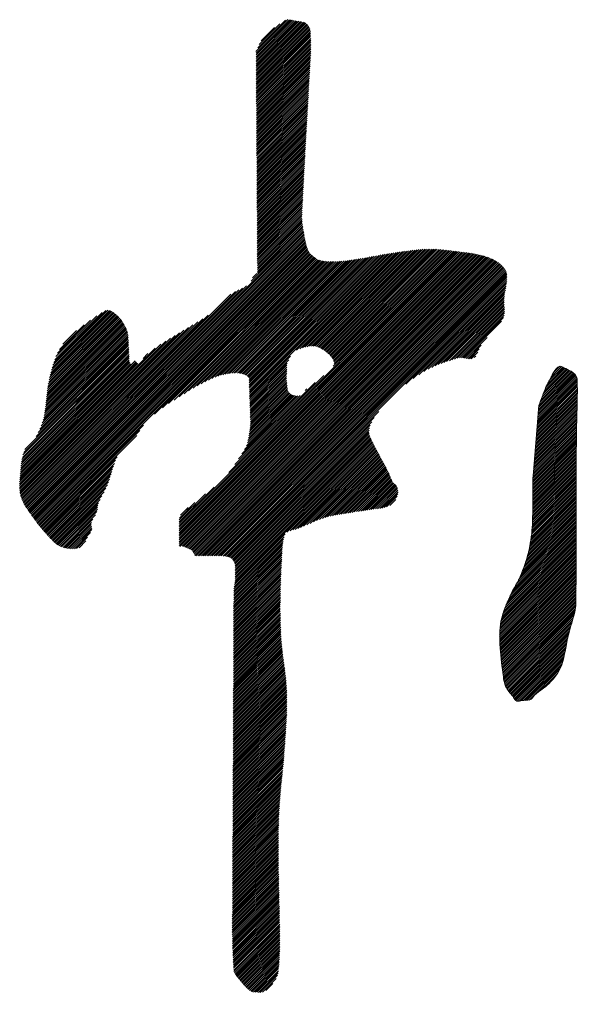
# Model space of a CAD drawing. Header units: inches. Extents: x -49881 to 95347, y -45374 to 27845.
# Drawn here: x 93874.6 to 94014.4, y 2785.6 to 3029.4 of the extents above; entities that cross this region are included whole.
import ezdxf

# ---------------------------------------------------------------- set-up
doc = ezdxf.new("R2010")
doc.units = ezdxf.units.IN
doc.header["$MEASUREMENT"] = 0
doc.layers.add('ONDOCS', color=7, linetype='Continuous', lineweight=0)

# ---------------------------------------------------------------- blocks, each defined once
blk = doc.blocks.new('Template Zicom')
at = {"layer": 'ONDOCS', "color": 7, "linetype": 'Continuous', "lineweight": 0, "ltscale": 100}
for p, q in [((1055.9768, 143.0327), (1056.1814, 143.2372)), ((1055.9769, 143.0211), (1056.1913, 143.2356)), ((1055.9769, 143.0096), (1056.2013, 143.2339)), ((1055.977, 142.998), (1056.2113, 143.2323)), ((1055.9771, 142.9865), (1056.2212, 143.2306)), ((1055.9772, 142.9749), (1056.2312, 143.2289)), ((1055.9772, 142.9633), (1056.2411, 143.2273)), ((1055.9773, 142.9518), (1056.2511, 143.2256)), ((1055.9774, 142.9402), (1056.2611, 143.224)), ((1055.9774, 142.9287), (1056.271, 143.2223)), ((1055.9775, 142.9171), (1056.281, 143.2206)), ((1055.9776, 142.9056), (1056.2898, 143.2178)), ((1055.9777, 142.894), (1056.297, 143.2134)), ((1055.9777, 142.8825), (1056.3032, 143.208)), ((1055.9778, 142.8709), (1056.3086, 143.2017)), ((1055.9779, 142.8594), (1056.3133, 143.1948)), ((1055.9879, 143.0554), (1056.1651, 143.2326)), ((1055.9979, 143.077), (1056.1294, 143.2085)), ((1055.978, 142.8478), (1056.3173, 143.1872)), ((1055.978, 142.8363), (1056.3207, 143.1789)), ((1055.9781, 142.8247), (1056.3233, 143.1699)), ((1055.9782, 142.8132), (1056.325, 143.16)), ((1055.9782, 142.8016), (1056.3257, 143.1491)), ((1055.9783, 142.7901), (1056.3264, 143.1381)), ((1055.9784, 142.7785), (1056.3269, 143.127)), ((1056.0094, 143.1001), (1056.0955, 143.1863)), ((1055.9785, 142.767), (1056.3273, 143.1158)), ((1055.9785, 142.7554), (1056.3277, 143.1046)), ((1055.9786, 142.7439), (1056.3279, 143.0932)), ((1055.9787, 142.7323), (1056.328, 143.0817)), ((1055.9788, 142.7208), (1056.3281, 143.0701)), ((1055.9788, 142.7092), (1056.3281, 143.0585)), ((1055.9789, 142.6977), (1056.3279, 143.0467)), ((1055.979, 142.6861), (1056.3277, 143.0348)), ((1055.979, 142.6746), (1056.3274, 143.0229)), ((1055.9791, 142.663), (1056.327, 143.0109)), ((1055.9792, 142.6515), (1056.3265, 142.9988)), ((1055.9793, 142.6399), (1056.3259, 142.9866)), ((1055.9793, 142.6284), (1056.3253, 142.9743)), ((1055.9794, 142.6168), (1056.3246, 142.962)), ((1055.9795, 142.6053), (1056.3239, 142.9497)), ((1055.9796, 142.5937), (1056.3232, 142.9374)), ((1055.9796, 142.5822), (1056.3225, 142.9251)), ((1055.9797, 142.5706), (1056.3218, 142.9128)), ((1055.9798, 142.5591), (1056.3211, 142.9004)), ((1055.9798, 142.5475), (1056.3204, 142.8881)), ((1055.9799, 142.536), (1056.3197, 142.8758)), ((1055.98, 142.5244), (1056.319, 142.8635)), ((1055.9801, 142.5129), (1056.3183, 142.8511)), ((1055.9801, 142.5013), (1056.3176, 142.8388)), ((1055.9802, 142.4898), (1056.3169, 142.8265)), ((1055.9803, 142.4782), (1056.3162, 142.8142)), ((1055.9804, 142.4667), (1056.3155, 142.8018)), ((1055.9804, 142.4551), (1056.3148, 142.7895)), ((1055.9805, 142.4436), (1056.3141, 142.7772)), ((1055.9806, 142.432), (1056.3134, 142.7649)), ((1055.9806, 142.4205), (1056.3127, 142.7525)), ((1055.9807, 142.4089), (1056.312, 142.7402)), ((1055.9808, 142.3974), (1056.3113, 142.7279)), ((1055.9809, 142.3858), (1056.3106, 142.7156)), ((1055.9809, 142.3743), (1056.3099, 142.7032)), ((1055.981, 142.3627), (1056.3092, 142.6909)), ((1055.9811, 142.3511), (1056.3085, 142.6786)), ((1055.9811, 142.3396), (1056.3078, 142.6663)), ((1055.9812, 142.328), (1056.3071, 142.6539)), ((1055.9813, 142.3165), (1056.3064, 142.6416)), ((1055.9814, 142.3049), (1056.3057, 142.6293)), ((1055.9814, 142.2934), (1056.305, 142.617)), ((1055.9815, 142.2818), (1056.3043, 142.6047)), ((1055.9816, 142.2703), (1056.3036, 142.5923)), ((1055.9817, 142.2587), (1056.3029, 142.58)), ((1055.9817, 142.2472), (1056.3022, 142.5677)), ((1055.9818, 142.2356), (1056.3016, 142.5554)), ((1055.9819, 142.2241), (1056.3009, 142.5431)), ((1055.9819, 142.2125), (1056.3002, 142.5308)), ((1055.982, 142.201), (1056.2995, 142.5185)), ((1055.9821, 142.1894), (1056.2988, 142.5061)), ((1055.9822, 142.1779), (1056.2981, 142.4938)), ((1055.9822, 142.1663), (1056.2974, 142.4815)), ((1055.9823, 142.1548), (1056.2968, 142.4692)), ((1055.9824, 142.1432), (1056.2961, 142.4569)), ((1055.9825, 142.1317), (1056.2954, 142.4446)), ((1055.9825, 142.1201), (1056.2947, 142.4323)), ((1055.9826, 142.1086), (1056.294, 142.42)), ((1055.9827, 142.097), (1056.2934, 142.4077)), ((1055.9827, 142.0855), (1056.2927, 142.3954)), ((1055.9828, 142.0739), (1056.292, 142.3831)), ((1055.9829, 142.0624), (1056.2914, 142.3708)), ((1055.983, 142.0508), (1056.2907, 142.3585)), ((1055.983, 142.0393), (1056.29, 142.3463)), ((1055.9831, 142.0277), (1056.2894, 142.334)), ((1055.9832, 142.0162), (1056.2887, 142.3217)), ((1055.9833, 142.0046), (1056.288, 142.3094)), ((1055.9833, 141.9931), (1056.2874, 142.2971)), ((1055.9834, 141.9815), (1056.2867, 142.2848)), ((1055.9835, 141.97), (1056.2861, 142.2726)), ((1055.9835, 141.9584), (1056.2854, 142.2603)), ((1055.9836, 141.9469), (1056.2848, 142.248)), ((1055.9837, 141.9353), (1056.2841, 142.2357)), ((1055.9838, 141.9238), (1056.2835, 142.2235)), ((1055.9838, 141.9122), (1056.2828, 142.2112)), ((1055.9839, 141.9007), (1056.2822, 142.1989)), ((1055.984, 141.8891), (1056.2815, 142.1867)), ((1055.9841, 141.8776), (1056.2809, 142.1744)), ((1055.9841, 141.866), (1056.2803, 142.1621)), ((1055.9842, 141.8545), (1056.2796, 142.1499)), ((1055.9843, 141.8429), (1056.279, 142.1376)), ((1055.9843, 141.8314), (1056.2784, 142.1254)), ((1055.9844, 141.8198), (1056.2777, 142.1131)), ((1055.9845, 141.8083), (1056.2771, 142.1009)), ((1055.9846, 141.7967), (1056.2765, 142.0886)), ((1055.9846, 141.7852), (1056.2759, 142.0764)), ((1055.9847, 141.7736), (1056.2753, 142.0642)), ((1055.9848, 141.762), (1056.2747, 142.0519)), ((1055.9849, 141.7505), (1056.2741, 142.0397)), ((1055.9849, 141.7389), (1056.2734, 142.0275)), ((1055.985, 141.7274), (1056.2728, 142.0152)), ((1055.9851, 141.7158), (1056.2722, 142.003)), ((1055.9851, 141.7043), (1056.2716, 141.9908)), ((1055.9852, 141.6927), (1056.2712, 141.9787)), ((1055.9853, 141.6812), (1056.2713, 141.9672)), ((1055.9854, 141.6696), (1056.2717, 141.956)), ((1055.9854, 141.6581), (1056.2725, 141.9451)), ((1054.5057, 140.1086), (1056.281, 141.8839)), ((1055.9466, 141.5612), (1056.2793, 141.8938)), ((1055.9854, 141.6116), (1056.2776, 141.9038)), ((1055.9855, 141.6465), (1056.2735, 141.9345)), ((1055.9856, 141.635), (1056.2747, 141.9241)), ((1055.9857, 141.6234), (1056.2761, 141.9139)), ((1054.5103, 140.1016), (1056.2827, 141.874)), ((1054.5149, 140.0946), (1056.2845, 141.8642)), ((1054.5196, 140.0876), (1056.2863, 141.8543)), ((1054.5243, 140.0807), (1056.288, 141.8444)), ((1054.5291, 140.0739), (1056.2897, 141.8345)), ((1054.5339, 140.067), (1056.2914, 141.8246)), ((1054.5387, 140.0603), (1056.2932, 141.8148)), ((1054.5436, 140.0535), (1056.2952, 141.8052)), ((1054.5485, 140.0468), (1056.2975, 141.7958)), ((1054.5534, 140.04), (1056.3, 141.7866)), ((1054.5583, 140.0333), (1056.3027, 141.7778)), ((1054.5632, 140.0267), (1056.3058, 141.7693)), ((1054.5682, 140.02), (1056.3092, 141.761)), ((1055.4856, 140.0075), (1057.233, 141.7549)), ((1055.802, 140.3355), (1057.2227, 141.7562)), ((1056.3438, 141.1447), (1056.9545, 141.7554)), ((1056.3544, 141.1436), (1056.9677, 141.757)), ((1056.364, 141.1416), (1056.9809, 141.7585)), ((1056.3728, 141.1388), (1056.994, 141.76)), ((1056.3811, 141.1355), (1057.0069, 141.7613)), ((1056.3891, 141.1319), (1057.0198, 141.7625)), ((1056.3967, 141.1278), (1057.0325, 141.7637)), ((1056.4038, 141.1234), (1057.0452, 141.7647)), ((1056.4107, 141.1186), (1057.0576, 141.7655)), ((1056.4174, 141.1137), (1057.0698, 141.7661)), ((1056.424, 141.1086), (1057.0817, 141.7663)), ((1056.4304, 141.1034), (1057.0933, 141.7664)), ((1056.4366, 141.098), (1057.1048, 141.7662)), ((1056.4427, 141.0925), (1057.1161, 141.7658)), ((1056.4487, 141.0868), (1057.1272, 141.7653)), ((1056.4543, 141.0808), (1057.1381, 141.7647)), ((1056.4595, 141.0744), (1057.149, 141.7639)), ((1056.4644, 141.0677), (1057.1597, 141.763)), ((1056.4689, 141.0605), (1057.1704, 141.762)), ((1056.4708, 141.016), (1057.2123, 141.7575)), ((1056.4729, 141.0529), (1057.1809, 141.761)), ((1056.4757, 141.0441), (1057.1914, 141.7598)), ((1056.4764, 141.0332), (1057.2019, 141.7587)), ((1054.5732, 140.0133), (1056.313, 141.7531)), ((1054.5782, 140.0068), (1056.317, 141.7456)), ((1054.5833, 140.0002), (1056.3219, 141.7388)), ((1054.5884, 139.9937), (1056.3276, 141.7329)), ((1054.5936, 139.9873), (1056.3338, 141.7275)), ((1055.3275, 140.7096), (1056.3403, 141.7224)), ((1055.3788, 140.7492), (1056.3468, 141.7172)), ((1055.4172, 140.776), (1056.3532, 141.7121)), ((1055.4517, 140.7989), (1056.3598, 141.707)), ((1055.4846, 140.8202), (1056.3667, 141.7023)), ((1055.4856, 139.9959), (1057.2434, 141.7537)), ((1055.4856, 139.9842), (1057.2537, 141.7524)), ((1055.4856, 139.9726), (1057.2641, 141.7511)), ((1055.4856, 139.961), (1057.2744, 141.7499)), ((1055.4856, 139.9494), (1057.2848, 141.7486)), ((1055.4856, 139.9377), (1057.2953, 141.7474)), ((1055.4856, 139.9261), (1057.3057, 141.7463)), ((1055.4856, 139.9145), (1057.3162, 141.7451)), ((1055.4856, 139.9029), (1057.3265, 141.7438)), ((1055.4856, 139.8913), (1057.3368, 141.7425)), ((1055.4856, 139.8796), (1057.347, 141.741)), ((1055.4856, 139.868), (1057.3571, 141.7395)), ((1055.4896, 139.8604), (1057.3671, 141.7379)), ((1055.5034, 139.8626), (1057.3769, 141.7361)), ((1055.5123, 139.8598), (1057.3867, 141.7343)), ((1055.5159, 140.8399), (1056.3741, 141.6981)), ((1055.5209, 139.8569), (1057.3963, 141.7323)), ((1055.5294, 139.8537), (1057.4058, 141.7301)), ((1055.5376, 139.8503), (1057.4152, 141.7279)), ((1055.5455, 140.8579), (1056.3825, 141.6948)), ((1055.5456, 139.8467), (1057.4244, 141.7255)), ((1055.5534, 139.8429), (1057.4335, 141.7229)), ((1055.5609, 139.8388), (1057.4424, 141.7202)), ((1055.568, 139.8342), (1057.4512, 141.7174)), ((1055.5731, 139.8277), (1057.4599, 141.7144)), ((1055.5735, 140.8742), (1056.392, 141.6927)), ((1055.5767, 139.8197), (1057.4684, 141.7113)), ((1055.5801, 139.8114), (1057.4767, 141.708)), ((1055.5844, 139.8041), (1057.4848, 141.7045)), ((1055.592, 139.8001), (1057.4927, 141.7008)), ((1055.6036, 139.8001), (1057.5004, 141.6969)), ((1055.6152, 139.8001), (1057.508, 141.6928)), ((1055.8462, 140.9725), (1056.5668, 141.6932)), ((1055.8575, 140.9722), (1056.5803, 141.695)), ((1055.8681, 140.9712), (1056.5938, 141.6969)), ((1055.8781, 140.9696), (1056.6076, 141.699)), ((1055.8875, 140.9674), (1056.6214, 141.7012)), ((1055.8964, 140.9646), (1056.6353, 141.7035)), ((1055.9048, 140.9614), (1056.6492, 141.7058)), ((1055.9126, 140.9576), (1056.6633, 141.7083)), ((1055.9198, 140.9531), (1056.6774, 141.7107)), ((1055.926, 140.9477), (1056.6915, 141.7133)), ((1055.9307, 140.9408), (1056.7057, 141.7158)), ((1055.9323, 140.9308), (1056.7199, 141.7184)), ((1055.9327, 140.9195), (1056.7342, 141.721)), ((1055.933, 140.9083), (1056.7483, 141.7236)), ((1055.9333, 140.8969), (1056.7625, 141.7261)), ((1055.9336, 140.8856), (1056.7766, 141.7286)), ((1055.9339, 140.8743), (1056.7907, 141.7311)), ((1055.9342, 140.863), (1056.8047, 141.7334)), ((1055.9346, 140.8517), (1056.8186, 141.7357)), ((1055.9349, 140.8404), (1056.8324, 141.7379)), ((1055.9353, 140.8292), (1056.8461, 141.74)), ((1056.2368, 141.1191), (1056.8598, 141.7421)), ((1056.2573, 141.1279), (1056.8735, 141.7441)), ((1056.2743, 141.1333), (1056.8871, 141.7461)), ((1056.2901, 141.1375), (1056.9007, 141.7481)), ((1056.3052, 141.141), (1056.9143, 141.75)), ((1056.3195, 141.1436), (1056.9277, 141.7519)), ((1056.3323, 141.1448), (1056.9411, 141.7537)), ((1055.6, 140.8891), (1056.4019, 141.691)), ((1055.6252, 140.9026), (1056.4122, 141.6896)), ((1055.6269, 139.8001), (1057.5153, 141.6885)), ((1055.6385, 139.8001), (1057.5224, 141.684)), ((1055.6491, 140.9149), (1056.4226, 141.6884)), ((1055.6501, 139.8001), (1057.5293, 141.6792)), ((1055.6617, 139.8001), (1057.536, 141.6743)), ((1055.672, 140.9262), (1056.4333, 141.6875)), ((1055.6734, 139.8001), (1057.5424, 141.6691)), ((1055.685, 139.8001), (1057.5486, 141.6636)), ((1055.6939, 140.9365), (1056.4442, 141.6868)), ((1055.6966, 139.8001), (1057.5544, 141.6579)), ((1055.7082, 139.8001), (1057.56, 141.6519)), ((1055.7149, 140.9459), (1056.4554, 141.6864)), ((1055.7199, 139.8001), (1057.5652, 141.6455)), ((1055.7315, 139.8001), (1057.57, 141.6386)), ((1055.7333, 140.9526), (1056.4668, 141.6862)), ((1055.7431, 139.8001), (1057.5744, 141.6314)), ((1055.7498, 140.9575), (1056.4785, 141.6862)), ((1055.7651, 140.9612), (1056.4904, 141.6865)), ((1055.7797, 140.9641), (1056.5026, 141.6871)), ((1055.7938, 140.9666), (1056.515, 141.6878)), ((1055.8076, 140.9688), (1056.5276, 141.6889)), ((1055.8212, 140.9708), (1056.5405, 141.6901)), ((1055.8341, 140.972), (1056.5536, 141.6915)), ((1055.7547, 139.8001), (1057.5782, 141.6235)), ((1055.7661, 139.7999), (1057.5813, 141.615)), ((1055.777, 139.7991), (1057.5834, 141.6055)), ((1055.7871, 139.7976), (1057.5844, 141.5949)), ((1055.7964, 139.7953), (1057.5843, 141.5832)), ((1055.8049, 139.7921), (1057.5837, 141.5709)), ((1055.9552, 141.5813), (1055.9832, 141.6094)), ((1054.4968, 140.123), (1055.8899, 141.5161)), ((1054.5012, 140.1157), (1055.9156, 141.5302)), ((1055.8126, 139.7882), (1057.5825, 141.5581)), ((1056.9374, 140.9014), (1057.5808, 141.5448)), ((1056.9839, 140.9362), (1057.5787, 141.531)), ((1057.0204, 140.9611), (1057.5763, 141.517)), ((1054.4845, 140.1455), (1055.8159, 141.4769)), ((1054.4884, 140.1378), (1055.8448, 141.4942)), ((1054.4925, 140.1303), (1055.8676, 141.5054)), ((1057.052, 140.9811), (1057.5738, 141.5029)), ((1057.0788, 140.9963), (1057.5714, 141.4889)), ((1057.1021, 141.008), (1057.5693, 141.4752)), ((1057.1234, 141.0176), (1057.5675, 141.4618)), ((1057.1433, 141.0259), (1057.5663, 141.4489)), ((1057.1622, 141.0332), (1057.5658, 141.4368)), ((1057.1803, 141.0397), (1057.5659, 141.4253)), ((1057.1979, 141.0457), (1057.5664, 141.4142)), ((1057.2151, 141.0512), (1057.567, 141.4032)), ((1057.232, 141.0565), (1057.5676, 141.3921)), ((1054.4772, 140.1615), (1055.6355, 141.3198)), ((1054.4807, 140.1534), (1055.6711, 141.3438)), ((1054.6399, 140.8589), (1055.1048, 141.3237)), ((1054.6418, 140.8724), (1055.0993, 141.3299)), ((1054.6439, 140.8861), (1055.0936, 141.3358)), ((1054.6463, 140.9002), (1055.0877, 141.3415)), ((1054.649, 140.9145), (1055.0816, 141.347)), ((1054.6519, 140.929), (1055.0752, 141.3523)), ((1054.6551, 140.9438), (1055.0686, 141.3573)), ((1054.6584, 140.9588), (1055.0617, 141.362)), ((1054.6621, 140.9741), (1055.0543, 141.3663)), ((1054.6662, 140.9897), (1055.0465, 141.3701)), ((1054.6706, 141.0058), (1055.0379, 141.3731)), ((1054.6756, 141.0224), (1055.0279, 141.3748)), ((1054.6811, 141.0396), (1055.0144, 141.3729)), ((1054.6875, 141.0576), (1054.9906, 141.3607)), ((1054.6953, 141.077), (1054.9574, 141.3391)), ((1057.2486, 141.0615), (1057.568, 141.3809)), ((1057.2651, 141.0663), (1057.568, 141.3693)), ((1057.2804, 141.07), (1057.5674, 141.357)), ((1057.2922, 141.0703), (1057.5655, 141.3435)), ((1057.3028, 141.0691), (1057.5614, 141.3277)), ((1054.4686, 140.1878), (1055.5439, 141.2631)), ((1054.4712, 140.1787), (1055.5731, 141.2806)), ((1054.474, 140.1699), (1055.6033, 141.2992)), ((1054.627, 140.7414), (1055.1448, 141.2591)), ((1054.6286, 140.7546), (1055.1409, 141.2668)), ((1054.6301, 140.7677), (1055.1369, 141.2745)), ((1054.6315, 140.7807), (1055.1328, 141.282)), ((1054.6328, 140.7937), (1055.1286, 141.2894)), ((1054.6341, 140.8066), (1055.1242, 141.2967)), ((1054.6354, 140.8195), (1055.1197, 141.3038)), ((1054.6368, 140.8325), (1055.115, 141.3107)), ((1054.6383, 140.8456), (1055.11, 141.3173)), ((1054.7052, 141.0985), (1054.9173, 141.3106)), ((1054.7186, 141.1236), (1054.8764, 141.2813)), ((1057.3127, 141.0675), (1057.5496, 141.3044)), ((1054.4626, 140.2282), (1055.4294, 141.1951)), ((1054.4635, 140.2175), (1055.4586, 141.2126)), ((1054.4648, 140.2072), (1055.4871, 141.2295)), ((1054.4665, 140.1973), (1055.5154, 141.2462)), ((1054.608, 140.6526), (1055.1583, 141.2029)), ((1054.6135, 140.6697), (1055.1572, 141.2135)), ((1054.6176, 140.6854), (1055.1559, 141.2238)), ((1054.6206, 140.7001), (1055.1542, 141.2337)), ((1054.623, 140.7141), (1055.1517, 141.2428)), ((1054.6252, 140.7279), (1055.1484, 141.2512)), ((1054.7406, 141.1571), (1054.8272, 141.2437)), ((1057.3225, 141.0657), (1057.4568, 141.1999)), ((1054.4618, 140.2507), (1055.3671, 141.156)), ((1054.462, 140.2393), (1055.3992, 141.1765)), ((1054.462, 140.2625), (1055.3315, 141.132)), ((1054.489, 140.4638), (1055.1613, 141.1362)), ((1054.4955, 140.482), (1055.161, 141.1475)), ((1054.5682, 140.5663), (1055.1607, 141.1588)), ((1054.5817, 140.5915), (1055.1603, 141.17)), ((1054.5922, 140.6135), (1055.1598, 141.1812)), ((1054.6009, 140.6339), (1055.1591, 141.1921)), ((1057.3326, 141.0641), (1057.4184, 141.1499)), ((1054.4731, 140.3898), (1055.1643, 141.0811)), ((1054.475, 140.4034), (1055.1635, 141.0919)), ((1054.4774, 140.4174), (1055.1628, 141.1028)), ((1054.4804, 140.432), (1055.1622, 141.1138)), ((1054.4841, 140.4474), (1055.1617, 141.1249)), ((1055.2541, 141.0662), (1055.2846, 141.0967)), ((1055.9357, 140.818), (1056.1979, 141.0801)), ((1057.3432, 141.0631), (1057.407, 141.1268)), ((1057.3555, 141.0638), (1057.3986, 141.1068)), ((1057.374, 141.0706), (1057.3846, 141.0812)), ((1054.4625, 140.2746), (1055.2203, 141.0324)), ((1054.4632, 140.287), (1055.2141, 141.0379)), ((1054.4642, 140.2996), (1055.2088, 141.0441)), ((1054.4653, 140.3123), (1055.2026, 141.0496)), ((1054.4664, 140.3251), (1055.1734, 141.0321)), ((1054.4676, 140.3378), (1055.1686, 141.0388)), ((1054.4687, 140.3506), (1055.1651, 141.047)), ((1054.47, 140.3635), (1055.1636, 141.0571)), ((1054.4714, 140.3765), (1055.1638, 141.069)), ((1055.9361, 140.8067), (1056.187, 141.0576)), ((1055.9365, 140.7955), (1056.1761, 141.0351)), ((1055.9369, 140.7843), (1056.1741, 141.0215)), ((1055.9373, 140.7731), (1056.1739, 141.0097)), ((1057.8552, 140.924), (1057.9413, 141.0101)), ((1057.8679, 140.9483), (1057.9336, 141.0139)), ((1057.8806, 140.9726), (1057.9237, 141.0157)), ((1055.8405, 140.3857), (1056.4116, 140.9567)), ((1055.9377, 140.7618), (1056.1737, 140.9978)), ((1055.9381, 140.7506), (1056.1735, 140.986)), ((1055.9385, 140.7394), (1056.1733, 140.9741)), ((1055.9389, 140.7281), (1056.173, 140.9623)), ((1055.9393, 140.7169), (1056.1728, 140.9505)), ((1057.7829, 140.7005), (1058.0301, 140.9477)), ((1057.7839, 140.7132), (1058.0261, 140.9554)), ((1057.785, 140.7258), (1058.0213, 140.9622)), ((1057.786, 140.7385), (1058.0158, 140.9683)), ((1057.787, 140.7511), (1058.0097, 140.9738)), ((1057.788, 140.7638), (1058.0029, 140.9787)), ((1057.795, 140.7823), (1057.9956, 140.9829)), ((1057.8023, 140.8013), (1057.9878, 140.9868)), ((1057.8096, 140.8202), (1057.9801, 140.9907)), ((1057.817, 140.8392), (1057.9723, 140.9946)), ((1057.8243, 140.8582), (1057.9646, 140.9984)), ((1057.8317, 140.8771), (1057.9568, 141.0023)), ((1057.8426, 140.8997), (1057.9491, 141.0062)), ((1055.8654, 140.4222), (1056.3555, 140.9123)), ((1055.9396, 140.7057), (1056.1726, 140.9386)), ((1055.94, 140.6944), (1056.1724, 140.9268)), ((1055.9404, 140.6832), (1056.1734, 140.9161)), ((1055.9406, 140.6485), (1056.1767, 140.8846)), ((1055.9407, 140.6719), (1056.1745, 140.9056)), ((1055.9409, 140.6604), (1056.1756, 140.8951)), ((1057.7768, 140.6246), (1058.0349, 140.8828)), ((1057.7778, 140.6373), (1058.0347, 140.8942)), ((1057.7788, 140.6499), (1058.0345, 140.9056)), ((1057.7798, 140.6626), (1058.0341, 140.9169)), ((1057.7809, 140.6752), (1058.0337, 140.9281)), ((1057.7819, 140.6879), (1058.0328, 140.9388)), ((1055.8851, 140.4535), (1056.2606, 140.829)), ((1055.9021, 140.4821), (1056.2454, 140.8254)), ((1055.9149, 140.5065), (1056.2339, 140.8255)), ((1055.9214, 140.5246), (1056.2239, 140.8272)), ((1055.925, 140.5399), (1056.215, 140.8299)), ((1055.9283, 140.5548), (1056.2069, 140.8335)), ((1055.9312, 140.5693), (1056.1997, 140.8378)), ((1055.9337, 140.5835), (1056.1931, 140.8429)), ((1055.9359, 140.5973), (1056.187, 140.8484)), ((1055.9376, 140.6107), (1056.182, 140.855)), ((1055.939, 140.6237), (1056.1789, 140.8636)), ((1055.94, 140.6363), (1056.1778, 140.8741)), ((1056.2924, 140.8608), (1056.3017, 140.8701)), ((1057.7716, 140.5614), (1058.0348, 140.8245)), ((1057.7727, 140.574), (1058.0349, 140.8363)), ((1057.7737, 140.5867), (1058.035, 140.848)), ((1057.7747, 140.5993), (1058.035, 140.8597)), ((1057.7757, 140.612), (1058.035, 140.8713)), ((1057.7665, 140.4981), (1058.0336, 140.7652)), ((1057.7675, 140.5108), (1058.0339, 140.7771)), ((1057.7686, 140.5234), (1058.0341, 140.789)), ((1057.7696, 140.5361), (1058.0344, 140.8009)), ((1057.7706, 140.5487), (1058.0346, 140.8127)), ((1055.8194, 139.7834), (1056.7627, 140.7267)), ((1057.7614, 140.4349), (1058.0321, 140.7056)), ((1057.7624, 140.4476), (1058.0324, 140.7176)), ((1057.7634, 140.4602), (1058.0327, 140.7295)), ((1057.7645, 140.4728), (1058.033, 140.7414)), ((1057.7655, 140.4855), (1058.0333, 140.7533)), ((1054.5988, 139.9809), (1055.2567, 140.6387)), ((1055.8255, 139.7779), (1056.7346, 140.687)), ((1055.8308, 139.7716), (1056.7183, 140.6591)), ((1055.8354, 139.7645), (1056.709, 140.6381)), ((1057.7552, 140.359), (1058.0304, 140.6341)), ((1057.7563, 140.3717), (1058.0306, 140.646)), ((1057.7573, 140.3843), (1058.0309, 140.6579)), ((1057.7583, 140.397), (1058.0312, 140.6699)), ((1057.7593, 140.4096), (1058.0315, 140.6818)), ((1057.7604, 140.4223), (1058.0318, 140.6937)), ((1054.6041, 139.9745), (1055.233, 140.6035)), ((1054.6094, 139.9682), (1055.2128, 140.5717)), ((1055.8391, 139.7566), (1056.7035, 140.621)), ((1055.8418, 139.7476), (1056.7006, 140.6064)), ((1055.8428, 139.7371), (1056.6999, 140.5941)), ((1055.8428, 139.7254), (1056.701, 140.5837)), ((1055.8428, 139.7138), (1056.7033, 140.5743)), ((1057.7509, 140.2966), (1058.0292, 140.5749)), ((1057.7516, 140.3088), (1058.0294, 140.5867)), ((1057.7523, 140.3212), (1058.0296, 140.5985)), ((1057.7532, 140.3337), (1058.0299, 140.6104)), ((1057.7542, 140.3464), (1058.0301, 140.6223)), ((1055.8416, 139.6312), (1056.729, 140.5187)), ((1055.8427, 139.644), (1056.7252, 140.5264)), ((1055.8428, 139.7022), (1056.7063, 140.5657)), ((1055.8428, 139.6906), (1056.7099, 140.5577)), ((1055.8428, 139.6789), (1056.7137, 140.5498)), ((1055.8428, 139.6673), (1056.7175, 140.542)), ((1055.8428, 139.6557), (1056.7213, 140.5342)), ((1056.1747, 139.9527), (1056.7329, 140.5109)), ((1057.7492, 140.2368), (1058.0283, 140.5159)), ((1057.7494, 140.2486), (1058.0285, 140.5276)), ((1057.7497, 140.2605), (1058.0286, 140.5394)), ((1057.75, 140.2724), (1058.0288, 140.5512)), ((1057.7504, 140.2844), (1058.029, 140.5631)), ((1056.1955, 139.9619), (1056.7368, 140.5032)), ((1056.2121, 139.9668), (1056.7408, 140.4956)), ((1056.2277, 139.9708), (1056.7448, 140.4879)), ((1056.2438, 139.9753), (1056.7488, 140.4803)), ((1056.2621, 139.982), (1056.7528, 140.4727)), ((1056.282, 139.9903), (1056.7569, 140.4651)), ((1056.3026, 139.9993), (1056.7609, 140.4575)), ((1056.3236, 140.0087), (1056.7649, 140.45)), ((1057.749, 140.2133), (1058.028, 140.4923)), ((1057.749, 140.2016), (1058.0279, 140.4806)), ((1057.749, 140.19), (1058.0278, 140.4688)), ((1057.749, 140.1784), (1058.0276, 140.4571)), ((1057.7491, 140.225), (1058.0282, 140.5041)), ((1054.6147, 139.9619), (1055.0883, 140.4355)), ((1054.6201, 139.9557), (1055.0774, 140.413)), ((1054.6256, 139.9495), (1055.0696, 140.3936)), ((1056.3445, 140.0179), (1056.769, 140.4424)), ((1056.3648, 140.0266), (1056.7731, 140.4348)), ((1056.3842, 140.0343), (1056.7771, 140.4273)), ((1056.4025, 140.041), (1056.7812, 140.4197)), ((1056.4197, 140.0466), (1056.7852, 140.4121)), ((1056.4358, 140.0511), (1056.7893, 140.4046)), ((1056.4512, 140.0549), (1056.7933, 140.397)), ((1056.4662, 140.0582), (1056.7974, 140.3894)), ((1057.749, 140.1668), (1058.0275, 140.4453)), ((1057.7491, 140.1552), (1058.0274, 140.4336)), ((1057.7491, 140.1437), (1058.0273, 140.4219)), ((1057.7492, 140.1321), (1058.0272, 140.4101)), ((1057.7492, 140.1205), (1058.0271, 140.3984)), ((1057.7492, 140.1089), (1058.027, 140.3867)), ((1054.631, 139.9434), (1055.0633, 140.3757)), ((1054.6365, 139.9372), (1055.0579, 140.3586)), ((1054.6421, 139.9311), (1055.053, 140.342)), ((1054.6476, 139.9251), (1055.0482, 140.3256)), ((1056.4808, 140.0612), (1056.8014, 140.3818)), ((1056.4952, 140.0639), (1056.8055, 140.3743)), ((1056.5093, 140.0664), (1056.8095, 140.3667)), ((1056.5232, 140.0688), (1056.8135, 140.3591)), ((1056.5371, 140.071), (1056.8175, 140.3515)), ((1056.5509, 140.0732), (1056.8214, 140.3437)), ((1056.5646, 140.0753), (1056.8251, 140.3358)), ((1056.5784, 140.0775), (1056.8287, 140.3277)), ((1057.7487, 140.0503), (1058.0267, 140.3283)), ((1057.7489, 140.0621), (1058.0268, 140.34)), ((1057.749, 140.0739), (1058.0268, 140.3516)), ((1057.7491, 140.0856), (1058.0269, 140.3633)), ((1057.7492, 140.0972), (1058.027, 140.375)), ((1054.6532, 139.9191), (1055.0433, 140.3091)), ((1054.6589, 139.9131), (1055.0381, 140.2923)), ((1054.6645, 139.9071), (1055.0323, 140.2748)), ((1056.5923, 140.0797), (1056.8322, 140.3196)), ((1056.6061, 140.0819), (1056.8356, 140.3114)), ((1056.6199, 140.0841), (1056.8391, 140.3032)), ((1056.6336, 140.0861), (1056.8426, 140.2951)), ((1056.6472, 140.0881), (1056.8461, 140.287)), ((1056.6607, 140.09), (1056.8498, 140.2791)), ((1056.6742, 140.0919), (1056.8541, 140.2718)), ((1056.6877, 140.0937), (1056.8601, 140.2661)), ((1056.7011, 140.0956), (1056.8666, 140.2611)), ((1057.7464, 139.9898), (1058.0265, 140.27)), ((1057.7471, 140.0021), (1058.0266, 140.2816)), ((1057.7476, 140.0143), (1058.0266, 140.2933)), ((1057.748, 140.0264), (1058.0266, 140.3049)), ((1057.7484, 140.0383), (1058.0267, 140.3166)), ((1054.6702, 139.9012), (1055.0252, 140.2561)), ((1054.676, 139.8953), (1055.0158, 140.2352)), ((1054.6817, 139.8894), (1055.0036, 140.2113)), ((1055.4856, 140.0191), (1055.708, 140.2416)), ((1055.4856, 140.0307), (1055.6526, 140.1978)), ((1056.7146, 140.0974), (1056.8727, 140.2555)), ((1056.7281, 140.0993), (1056.8774, 140.2486)), ((1056.7417, 140.1012), (1056.8811, 140.2407)), ((1056.7553, 140.1032), (1056.884, 140.232)), ((1056.7689, 140.1052), (1056.8861, 140.2224)), ((1056.7827, 140.1074), (1056.887, 140.2116)), ((1056.797, 140.11), (1056.8861, 140.1991)), ((1057.7386, 139.9123), (1058.0264, 140.2001)), ((1057.7404, 139.9258), (1058.0264, 140.2118)), ((1057.7421, 139.939), (1058.0264, 140.2234)), ((1057.7434, 139.952), (1058.0265, 140.235)), ((1057.7446, 139.9648), (1058.0265, 140.2467)), ((1057.7456, 139.9774), (1058.0265, 140.2583)), ((1054.6877, 139.8838), (1054.99, 140.1861)), ((1054.6942, 139.8787), (1054.9777, 140.1621)), ((1054.7011, 139.8739), (1054.9682, 140.141)), ((1055.4866, 140.0434), (1055.5849, 140.1417)), ((1056.8129, 140.1143), (1056.8818, 140.1832)), ((1056.8331, 140.123), (1056.873, 140.1628)), ((1057.7254, 139.841), (1058.0264, 140.142)), ((1057.7286, 139.8558), (1058.0264, 140.1536)), ((1057.7315, 139.8704), (1058.0264, 140.1653)), ((1057.7341, 139.8846), (1058.0264, 140.1769)), ((1057.7365, 139.8986), (1058.0264, 140.1885)), ((1054.7083, 139.8695), (1054.9638, 140.125)), ((1054.7159, 139.8655), (1054.9624, 140.112)), ((1054.7238, 139.8618), (1054.9612, 140.0992)), ((1054.7321, 139.8584), (1054.9582, 140.0846)), ((1055.4931, 140.0615), (1055.5415, 140.1099)), ((1057.6981, 139.7439), (1058.0265, 140.0724)), ((1057.7037, 139.7612), (1058.0265, 140.084)), ((1057.7089, 139.778), (1058.0265, 140.0956)), ((1057.7136, 139.7943), (1058.0265, 140.1072)), ((1057.7179, 139.8102), (1058.0265, 140.1188)), ((1057.7218, 139.8258), (1058.0264, 140.1304)), ((1054.7407, 139.8554), (1054.9489, 140.0636)), ((1054.7497, 139.8528), (1054.9322, 140.0353)), ((1054.759, 139.8504), (1054.9229, 140.0144)), ((1057.6589, 139.6467), (1058.0266, 140.0144)), ((1057.6696, 139.669), (1058.0266, 140.026)), ((1057.6777, 139.6887), (1058.0266, 140.0376)), ((1057.6852, 139.7078), (1058.0266, 140.0492)), ((1057.6919, 139.7261), (1058.0265, 140.0608)), ((1054.7687, 139.8486), (1054.9218, 140.0017)), ((1054.7789, 139.8471), (1054.9232, 139.9915)), ((1054.7896, 139.8462), (1054.9249, 139.9815)), ((1054.801, 139.846), (1054.9254, 139.9704)), ((1054.8133, 139.8466), (1054.9174, 139.9508)), ((1057.5955, 139.5251), (1058.0268, 139.9564)), ((1057.6055, 139.5468), (1058.0267, 139.968)), ((1057.6159, 139.5688), (1058.0267, 139.9796)), ((1057.6276, 139.592), (1058.0267, 139.9912)), ((1057.6435, 139.6196), (1058.0267, 140.0028)), ((1054.8269, 139.8486), (1054.8984, 139.9201)), ((1054.8432, 139.8533), (1054.8869, 139.897)), ((1055.8339, 139.577), (1056.1506, 139.8937)), ((1055.8347, 139.5894), (1056.1536, 139.9084)), ((1055.8367, 139.603), (1056.1571, 139.9235)), ((1055.8393, 139.6173), (1056.1632, 139.9412)), ((1057.5529, 139.4127), (1058.0269, 139.8868)), ((1057.5577, 139.4292), (1058.0269, 139.8984)), ((1057.5634, 139.4465), (1058.0268, 139.91)), ((1057.57, 139.4648), (1058.0268, 139.9216)), ((1057.5776, 139.484), (1058.0268, 139.9332)), ((1057.5861, 139.5041), (1058.0268, 139.9448)), ((1055.8338, 139.5188), (1056.1445, 139.8296)), ((1055.8339, 139.5654), (1056.1482, 139.8798)), ((1055.8339, 139.5538), (1056.1468, 139.8667)), ((1055.8339, 139.5422), (1056.146, 139.8542)), ((1055.8339, 139.5305), (1056.1453, 139.8419)), ((1057.5398, 139.3415), (1058.027, 139.8287)), ((1057.5412, 139.3546), (1058.0269, 139.8403)), ((1057.5431, 139.3681), (1058.0269, 139.8519)), ((1057.5456, 139.3822), (1058.0269, 139.8635)), ((1057.5488, 139.397), (1058.0269, 139.8751)), ((1055.8336, 139.4605), (1056.1412, 139.7681)), ((1055.8337, 139.4955), (1056.1432, 139.8049)), ((1055.8337, 139.4838), (1056.1425, 139.7926)), ((1055.8337, 139.4722), (1056.1418, 139.7803)), ((1055.8338, 139.5072), (1056.1438, 139.8172)), ((1057.5374, 139.2926), (1058.027, 139.7822)), ((1057.5374, 139.281), (1058.027, 139.7706)), ((1057.5376, 139.3045), (1058.027, 139.7939)), ((1057.538, 139.3165), (1058.027, 139.8055)), ((1057.5387, 139.3288), (1058.027, 139.8171)), ((1055.8334, 139.4022), (1056.1382, 139.707)), ((1055.8335, 139.4372), (1056.1399, 139.7436)), ((1055.8335, 139.4255), (1056.1394, 139.7314)), ((1055.8335, 139.4139), (1056.1388, 139.7192)), ((1055.8336, 139.4489), (1056.1405, 139.7558)), ((1057.5376, 139.2696), (1058.027, 139.759)), ((1057.5379, 139.2583), (1058.027, 139.7473)), ((1057.5383, 139.2471), (1058.027, 139.7357)), ((1057.5389, 139.236), (1058.0269, 139.7241)), ((1057.5395, 139.225), (1058.0269, 139.7124)), ((1057.5402, 139.214), (1058.0269, 139.7008)), ((1055.8332, 139.3555), (1056.1363, 139.6585)), ((1055.8332, 139.3439), (1056.1358, 139.6465)), ((1055.8333, 139.3789), (1056.1372, 139.6827)), ((1055.8333, 139.3672), (1056.1367, 139.6706)), ((1055.8334, 139.3905), (1056.1377, 139.6949)), ((1057.5409, 139.2032), (1058.0269, 139.6891)), ((1057.5417, 139.1924), (1058.0268, 139.6775)), ((1057.5426, 139.1816), (1058.0268, 139.6658)), ((1057.5436, 139.171), (1058.0268, 139.6542)), ((1057.5446, 139.1603), (1058.0267, 139.6425)), ((1055.8329, 139.2739), (1056.1337, 139.5747)), ((1055.833, 139.2972), (1056.1343, 139.5985)), ((1055.833, 139.2855), (1056.134, 139.5866)), ((1055.8331, 139.3205), (1056.135, 139.6224)), ((1055.8331, 139.3089), (1056.1347, 139.6104)), ((1055.8332, 139.3322), (1056.1354, 139.6344)), ((1057.5456, 139.1498), (1058.0267, 139.6308)), ((1057.5467, 139.1393), (1058.0266, 139.6191)), ((1057.5479, 139.1288), (1058.0265, 139.6074)), ((1057.5491, 139.1184), (1058.0265, 139.5958)), ((1057.5504, 139.108), (1058.0264, 139.5841)), ((1055.8327, 139.2155), (1056.1328, 139.5156)), ((1055.8328, 139.2389), (1056.1331, 139.5391)), ((1055.8328, 139.2272), (1056.1329, 139.5273)), ((1055.8329, 139.2622), (1056.1335, 139.5628)), ((1055.8329, 139.2505), (1056.1333, 139.5509)), ((1057.5517, 139.0977), (1058.0263, 139.5724)), ((1057.553, 139.0874), (1058.0262, 139.5607)), ((1057.5544, 139.0772), (1058.0262, 139.5489)), ((1057.5558, 139.067), (1058.0261, 139.5372)), ((1057.5572, 139.0568), (1058.026, 139.5255)), ((1057.5587, 139.0466), (1058.0258, 139.5138)), ((1055.8325, 139.1688), (1056.1326, 139.4689)), ((1055.8325, 139.1572), (1056.1326, 139.4573)), ((1055.8326, 139.1922), (1056.1326, 139.4922)), ((1055.8326, 139.1805), (1056.1326, 139.4805)), ((1055.8327, 139.2038), (1056.1327, 139.5038)), ((1057.56, 139.0363), (1058.0257, 139.502)), ((1057.5614, 139.026), (1058.0253, 139.49)), ((1057.5627, 139.0158), (1058.0246, 139.4776)), ((1057.5643, 139.0058), (1058.0231, 139.4646)), ((1057.5662, 138.996), (1058.0207, 139.4505)), ((1055.8322, 139.0988), (1056.1332, 139.3998)), ((1055.8322, 139.0871), (1056.1335, 139.3884)), ((1055.8323, 139.1222), (1056.1329, 139.4227)), ((1055.8323, 139.1105), (1056.133, 139.4112)), ((1055.8324, 139.1455), (1056.1326, 139.4457)), ((1055.8324, 139.1338), (1056.1327, 139.4342)), ((1057.5685, 138.9866), (1058.0174, 139.4356)), ((1057.5711, 138.9777), (1058.0135, 139.42)), ((1057.5743, 138.9692), (1058.0089, 139.4038)), ((1057.5779, 138.9612), (1058.0038, 139.3871)), ((1055.832, 139.0405), (1056.1348, 139.3432)), ((1055.832, 139.0288), (1056.1352, 139.332)), ((1055.8321, 139.0638), (1056.134, 139.3657)), ((1055.8321, 139.0521), (1056.1344, 139.3545)), ((1055.8322, 139.0755), (1056.1337, 139.3771)), ((1057.5819, 138.9536), (1057.9985, 139.3702)), ((1057.5863, 138.9464), (1057.9933, 139.3534)), ((1057.591, 138.9394), (1057.9884, 139.3368)), ((1055.8317, 138.9704), (1056.1379, 139.2766)), ((1055.8317, 138.9587), (1056.1386, 139.2657)), ((1055.8318, 138.9938), (1056.1367, 139.2986)), ((1055.8318, 138.9821), (1056.1372, 139.2876)), ((1055.8319, 139.0171), (1056.1357, 139.3209)), ((1055.8319, 139.0054), (1056.1361, 139.3097)), ((1057.5959, 138.9327), (1057.984, 139.3209)), ((1057.6009, 138.9261), (1057.9803, 139.3054)), ((1057.6061, 138.9196), (1057.9768, 139.2904)), ((1057.6113, 138.9132), (1057.9737, 139.2756)), ((1055.8314, 138.9004), (1056.1435, 139.2124)), ((1055.8314, 138.8887), (1056.1446, 139.202)), ((1055.8315, 138.9237), (1056.1413, 139.2335)), ((1055.8315, 138.9121), (1056.1423, 139.2229)), ((1055.8316, 138.9471), (1056.1394, 139.2549)), ((1055.8316, 138.9354), (1056.1403, 139.2441)), ((1057.6165, 138.9068), (1057.9707, 139.261)), ((1057.6217, 138.9004), (1057.9679, 139.2466)), ((1057.6269, 138.894), (1057.9651, 139.2322)), ((1057.6315, 138.887), (1057.9624, 139.2178)), ((1057.6359, 138.8797), (1057.9596, 139.2034)), ((1055.8311, 138.8303), (1056.1511, 139.1503)), ((1055.8311, 138.8187), (1056.1525, 139.1401)), ((1055.8312, 138.8537), (1056.1484, 139.1709)), ((1055.8312, 138.842), (1056.1497, 139.1606)), ((1055.8313, 138.877), (1056.1458, 139.1916)), ((1055.8313, 138.8654), (1056.1471, 139.1812)), ((1057.6413, 138.8735), (1057.9567, 139.1889)), ((1057.6493, 138.8699), (1057.9537, 139.1742)), ((1057.6614, 138.8703), (1057.9504, 139.1593)), ((1057.6766, 138.874), (1057.9468, 139.1441)), ((1055.8307, 138.7486), (1056.1607, 139.0785)), ((1055.8308, 138.772), (1056.158, 139.0991)), ((1055.8308, 138.7603), (1056.1593, 139.0888)), ((1055.8309, 138.7836), (1056.1566, 139.1093)), ((1055.831, 138.807), (1056.1538, 139.1298)), ((1055.831, 138.7953), (1056.1552, 139.1196)), ((1057.6894, 138.8751), (1057.9428, 139.1285)), ((1057.7013, 138.8753), (1057.9379, 139.112)), ((1057.7133, 138.8758), (1057.9311, 139.0936)), ((1055.8304, 138.6785), (1056.168, 139.0161)), ((1055.8305, 138.7019), (1056.1657, 139.0371)), ((1055.8305, 138.6902), (1056.1669, 139.0266)), ((1055.8306, 138.7253), (1056.1633, 139.0579)), ((1055.8306, 138.7136), (1056.1645, 139.0475)), ((1055.8307, 138.7369), (1056.162, 139.0682)), ((1057.7266, 138.8775), (1057.9211, 139.072)), ((1057.7991, 138.9384), (1057.9051, 139.0443)), ((1055.8301, 138.6085), (1056.1729, 138.9513)), ((1055.8302, 138.6318), (1056.1716, 138.9733)), ((1055.8302, 138.6202), (1056.1723, 138.9623)), ((1055.8303, 138.6552), (1056.17, 138.9949)), ((1055.8303, 138.6435), (1056.1709, 138.9841)), ((1055.8304, 138.6669), (1056.169, 139.0055)), ((1055.8298, 138.5501), (1056.1747, 138.895)), ((1055.8299, 138.5618), (1056.1744, 138.9063)), ((1055.83, 138.5851), (1056.1738, 138.9289)), ((1055.83, 138.5735), (1056.1741, 138.9176)), ((1055.8301, 138.5968), (1056.1734, 138.9401)), ((1055.8295, 138.48), (1056.175, 138.8255)), ((1055.8296, 138.5034), (1056.1752, 138.849)), ((1055.8296, 138.4917), (1056.1752, 138.8373)), ((1055.8297, 138.5267), (1056.1751, 138.8721)), ((1055.8297, 138.5151), (1056.1752, 138.8606)), ((1055.8298, 138.5384), (1056.1749, 138.8836)), ((1055.8293, 138.4333), (1056.1735, 138.7775)), ((1055.8293, 138.4217), (1056.1729, 138.7653)), ((1055.8294, 138.4567), (1056.1745, 138.8017)), ((1055.8294, 138.445), (1056.174, 138.7897)), ((1055.8295, 138.4684), (1056.1748, 138.8137)), ((1055.829, 138.3749), (1056.1701, 138.716)), ((1055.829, 138.3633), (1056.1693, 138.7036)), ((1055.8291, 138.3983), (1056.1715, 138.7406)), ((1055.8291, 138.3866), (1056.1708, 138.7283)), ((1055.8292, 138.41), (1056.1722, 138.753)), ((1055.8287, 138.3049), (1056.1653, 138.6415)), ((1055.8288, 138.3282), (1056.167, 138.6664)), ((1055.8288, 138.3166), (1056.1662, 138.654)), ((1055.8289, 138.3516), (1056.1686, 138.6912)), ((1055.8289, 138.3399), (1056.1678, 138.6788)), ((1055.8284, 138.2465), (1056.161, 138.579)), ((1055.8285, 138.2582), (1056.1619, 138.5915)), ((1055.8286, 138.2815), (1056.1636, 138.6166)), ((1055.8286, 138.2698), (1056.1628, 138.6041)), ((1055.8287, 138.2932), (1056.1645, 138.629)), ((1055.8282, 138.1998), (1056.1572, 138.5288)), ((1055.8282, 138.1881), (1056.1563, 138.5162)), ((1055.8283, 138.2231), (1056.1591, 138.5539)), ((1055.8283, 138.2115), (1056.1582, 138.5414)), ((1055.8284, 138.2348), (1056.1601, 138.5665)), ((1055.8279, 138.1297), (1056.1508, 138.4526)), ((1055.828, 138.1531), (1056.1532, 138.4782)), ((1055.828, 138.1414), (1056.152, 138.4655)), ((1055.8281, 138.1764), (1056.1553, 138.5036)), ((1055.8281, 138.1648), (1056.1543, 138.491)), ((1055.8277, 138.083), (1056.1457, 138.401)), ((1055.8278, 138.1064), (1056.1483, 138.4269)), ((1055.8278, 138.0947), (1056.147, 138.4139)), ((1055.8279, 138.118), (1056.1496, 138.4398)), ((1055.8274, 138.0246), (1056.1389, 138.3361)), ((1055.8275, 138.048), (1056.1416, 138.362)), ((1055.8275, 138.0363), (1056.1402, 138.3491)), ((1055.8276, 138.0597), (1056.143, 138.375)), ((1055.8277, 138.0713), (1056.1443, 138.388)), ((1055.8272, 137.9779), (1056.1339, 138.2846)), ((1055.8272, 137.9663), (1056.1327, 138.2718)), ((1055.8273, 138.0013), (1056.1363, 138.3103)), ((1055.8273, 137.9896), (1056.1351, 138.2974)), ((1055.8274, 138.013), (1056.1376, 138.3232)), ((1055.8269, 137.9079), (1056.1279, 138.2089)), ((1055.827, 137.9312), (1056.1296, 138.2338)), ((1055.827, 137.9196), (1056.1288, 138.2213)), ((1055.8271, 137.9546), (1056.1316, 138.2591)), ((1055.8271, 137.9429), (1056.1306, 138.2464)), ((1055.8267, 137.8612), (1056.1252, 138.1596)), ((1055.8267, 137.8495), (1056.1246, 138.1474)), ((1055.8268, 137.8845), (1056.1265, 138.1842)), ((1055.8268, 137.8729), (1056.1258, 138.1719)), ((1055.8269, 137.8962), (1056.1272, 138.1965)), ((1055.8264, 137.7911), (1056.1223, 138.087)), ((1055.8265, 137.8145), (1056.1231, 138.1111)), ((1055.8265, 137.8028), (1056.1227, 138.099)), ((1055.8266, 137.8378), (1056.1241, 138.1353)), ((1055.8266, 137.8262), (1056.1236, 138.1232)), ((1055.8261, 137.7211), (1056.1207, 138.0157)), ((1055.8262, 137.7445), (1056.1211, 138.0394)), ((1055.8262, 137.7328), (1056.1209, 138.0275)), ((1055.8263, 137.7678), (1056.1217, 138.0631)), ((1055.8263, 137.7561), (1056.1214, 138.0512)), ((1055.8264, 137.7795), (1056.122, 138.0751)), ((1055.8259, 137.6744), (1056.1202, 137.9687)), ((1055.8259, 137.6627), (1056.1202, 137.957)), ((1055.826, 137.6978), (1056.1204, 137.9922)), ((1055.826, 137.6861), (1056.1203, 137.9804)), ((1055.8261, 137.7094), (1056.1206, 138.0039)), ((1055.8256, 137.6044), (1056.1202, 137.899)), ((1055.8257, 137.6277), (1056.1202, 137.9221)), ((1055.8257, 137.6161), (1056.1202, 137.9106)), ((1055.8258, 137.6511), (1056.1202, 137.9454)), ((1055.8258, 137.6394), (1056.1201, 137.9338)), ((1055.8254, 137.546), (1056.1207, 137.8414)), ((1055.8254, 137.5344), (1056.1209, 137.8299)), ((1055.8255, 137.5694), (1056.1205, 137.8644)), ((1055.8255, 137.5577), (1056.1206, 137.8529)), ((1055.8256, 137.5927), (1056.1203, 137.8874)), ((1055.8256, 137.5811), (1056.1204, 137.8759)), ((1055.8251, 137.476), (1056.1218, 137.7727)), ((1055.8252, 137.4994), (1056.1214, 137.7955)), ((1055.8252, 137.4877), (1056.1216, 137.7841)), ((1055.8253, 137.5227), (1056.121, 137.8184)), ((1055.8253, 137.511), (1056.1212, 137.807)), ((1055.8249, 137.4177), (1056.1229, 137.7157)), ((1055.8249, 137.4061), (1056.1232, 137.7043)), ((1055.825, 137.441), (1056.1225, 137.7385)), ((1055.825, 137.4294), (1056.1227, 137.7271)), ((1055.8251, 137.4644), (1056.122, 137.7613)), ((1055.8251, 137.4527), (1056.1222, 137.7499)), ((1055.825, 137.3945), (1056.1234, 137.6929)), ((1055.8251, 137.383), (1056.1237, 137.6816)), ((1055.8252, 137.3714), (1056.1239, 137.6702)), ((1055.8253, 137.36), (1056.1242, 137.6588)), ((1055.8255, 137.3485), (1056.1244, 137.6475)), ((1055.8257, 137.3371), (1056.1247, 137.6361)), ((1055.826, 137.3258), (1056.125, 137.6247)), ((1055.8263, 137.3144), (1056.1252, 137.6134)), ((1055.8266, 137.3031), (1056.1255, 137.602)), ((1055.8269, 137.2919), (1056.1257, 137.5906)), ((1055.8273, 137.2806), (1056.126, 137.5793)), ((1055.8277, 137.2694), (1056.1262, 137.5679)), ((1055.8282, 137.2582), (1056.1265, 137.5565)), ((1055.8286, 137.247), (1056.1267, 137.5451)), ((1055.8291, 137.2359), (1056.1269, 137.5337)), ((1055.8296, 137.2248), (1056.1272, 137.5223)), ((1055.8302, 137.2137), (1056.1274, 137.5109)), ((1055.8307, 137.2026), (1056.1276, 137.4995)), ((1055.8313, 137.1916), (1056.1278, 137.4881)), ((1055.8319, 137.1806), (1056.128, 137.4766)), ((1055.8326, 137.1696), (1056.1281, 137.4652)), ((1055.8332, 137.1586), (1056.1283, 137.4537)), ((1055.8339, 137.1477), (1056.1285, 137.4423)), ((1055.8354, 137.1376), (1056.1286, 137.4308)), ((1055.8384, 137.129), (1056.1287, 137.4193)), ((1055.8424, 137.1214), (1056.1288, 137.4077)), ((1055.847, 137.1143), (1056.1289, 137.3962)), ((1055.8519, 137.1076), (1056.129, 137.3847)), ((1055.857, 137.1011), (1056.129, 137.3731)), ((1055.8623, 137.0947), (1056.1291, 137.3615)), ((1055.8676, 137.0885), (1056.1291, 137.3499)), ((1055.8731, 137.0823), (1056.1291, 137.3383)), ((1055.8785, 137.0761), (1056.1291, 137.3266)), ((1055.8839, 137.0698), (1056.129, 137.3149)), ((1055.8892, 137.0635), (1056.1289, 137.3032)), ((1055.8944, 137.0571), (1056.1288, 137.2915)), ((1055.8998, 137.0508), (1056.1287, 137.2798)), ((1055.9052, 137.0446), (1056.1286, 137.268)), ((1055.9107, 137.0386), (1056.1283, 137.2561)), ((1055.9165, 137.0327), (1056.1279, 137.2441)), ((1055.9226, 137.0272), (1056.1275, 137.2321)), ((1055.929, 137.0219), (1056.1269, 137.2198)), ((1055.9357, 137.017), (1056.1262, 137.2075)), ((1055.9428, 137.0125), (1056.1253, 137.195)), ((1055.9509, 137.009), (1056.1243, 137.1824)), ((1055.9604, 137.0068), (1056.1231, 137.1696)), ((1055.9709, 137.0057), (1056.1218, 137.1566)), ((1055.9818, 137.005), (1056.1203, 137.1435)), ((1055.9924, 137.0039), (1056.1183, 137.1299)), ((1056.0035, 137.0035), (1056.114, 137.1139)), ((1056.0176, 137.0059), (1056.1053, 137.0936)), ((1056.0389, 137.0156), (1056.0843, 137.061))]:
    blk.add_line(p, q, dxfattribs=at)
blk.add_open_spline([(1057.8342, 140.8836), (1057.8342, 140.8836), (1057.8342, 140.8836), (1057.8495, 140.913), (1057.8648, 140.9424), (1057.8802, 140.9718), (1057.8906, 140.9918), (1057.9135, 141.0241), (1057.9338, 141.0139), (1057.939, 141.0113), (1057.9439, 141.0087), (1057.9491, 141.0061), (1057.9645, 140.9986), (1057.9798, 140.9908), (1057.9952, 140.9832), (1058.0139, 140.9739), (1058.0326, 140.9544), (1058.0334, 140.9333), (1058.0363, 140.8758), (1058.0347, 140.8183), (1058.0334, 140.7608), (1058.0324, 140.7073), (1058.0305, 140.6534), (1058.0297, 140.5998), (1058.023, 140.237), (1058.0295, 139.8739), (1058.0258, 139.5111), (1058.0256, 139.4931), (1058.0251, 139.4752), (1058.0219, 139.4572), (1058.0134, 139.4099), (1057.9954, 139.3654), (1057.9837, 139.3194), (1057.9673, 139.2549), (1057.9593, 139.1885), (1057.9416, 139.1238), (1057.9265, 139.0697), (1057.8942, 139.0216), (1057.8534, 138.982), (1057.8245, 138.9539), (1057.7905, 138.9342), (1057.7613, 138.9089), (1057.7504, 138.8998), (1057.7449, 138.8821), (1057.7306, 138.8785), (1057.7142, 138.8741), (1057.6973, 138.8762), (1057.6807, 138.8746), (1057.6693, 138.8736), (1057.6575, 138.8668), (1057.6464, 138.8707), (1057.6365, 138.8741), (1057.6334, 138.8858), (1057.6271, 138.8936), (1057.6112, 138.9141), (1057.5941, 138.9321), (1057.5811, 138.955), (1057.5642, 138.9846), (1057.5629, 139.0182), (1057.5582, 139.0509), (1057.5491, 139.1123), (1057.5421, 139.1735), (1057.5389, 139.2348), (1057.5361, 139.291), (1057.5361, 139.3477), (1057.5504, 139.4036), (1057.5663, 139.4653), (1057.5928, 139.5199), (1057.6193, 139.5761), (1057.6344, 139.6078), (1057.6555, 139.6354), (1057.6693, 139.6682), (1057.7122, 139.7693), (1057.739, 139.8747), (1057.746, 139.9826), (1057.7535, 140.1012), (1057.7439, 140.2206), (1057.7535, 140.339), (1057.7652, 140.481), (1057.7767, 140.6227), (1057.7881, 140.7647), (1057.8035, 140.8043), (1057.8188, 140.8438), (1057.8342, 140.8836)], degree=3, knots=[0, 0, 0, 0, 0.00277, 0.00554, 0.01108, 0.01108, 0.01108, 0.018685, 0.018685, 0.018685, 0.020595, 0.020595, 0.020595, 0.026325, 0.026325, 0.026325, 0.033331, 0.033331, 0.033331, 0.052551, 0.052551, 0.052551, 0.070495, 0.070495, 0.070495, 0.191797, 0.191797, 0.191797, 0.197792, 0.197792, 0.197792, 0.21375, 0.21375, 0.21375, 0.236034, 0.236034, 0.236034, 0.254642, 0.254642, 0.254642, 0.267716, 0.267716, 0.267716, 0.272549, 0.272549, 0.272549, 0.278118, 0.278118, 0.278118, 0.281985, 0.281985, 0.281985, 0.285321, 0.285321, 0.285321, 0.293864, 0.293864, 0.293864, 0.304845, 0.304845, 0.304845, 0.325457, 0.325457, 0.325457, 0.344294, 0.344294, 0.344294, 0.364995, 0.364995, 0.364995, 0.376653, 0.376653, 0.376653, 0.412703, 0.412703, 0.412703, 0.452434, 0.452434, 0.452434, 0.5, 0.5, 0.5, 1, 1, 1, 1], dxfattribs=at)

msp = doc.modelspace()

# ---------------------------------------------------------------- block references
at = {"xscale": 39.116, "yscale": 39.116, "zscale": 39.116}
msp.add_blockref('Template Zicom', (52628.23, -2573.46), dxfattribs=at)

doc.saveas('drawing.dxf')
